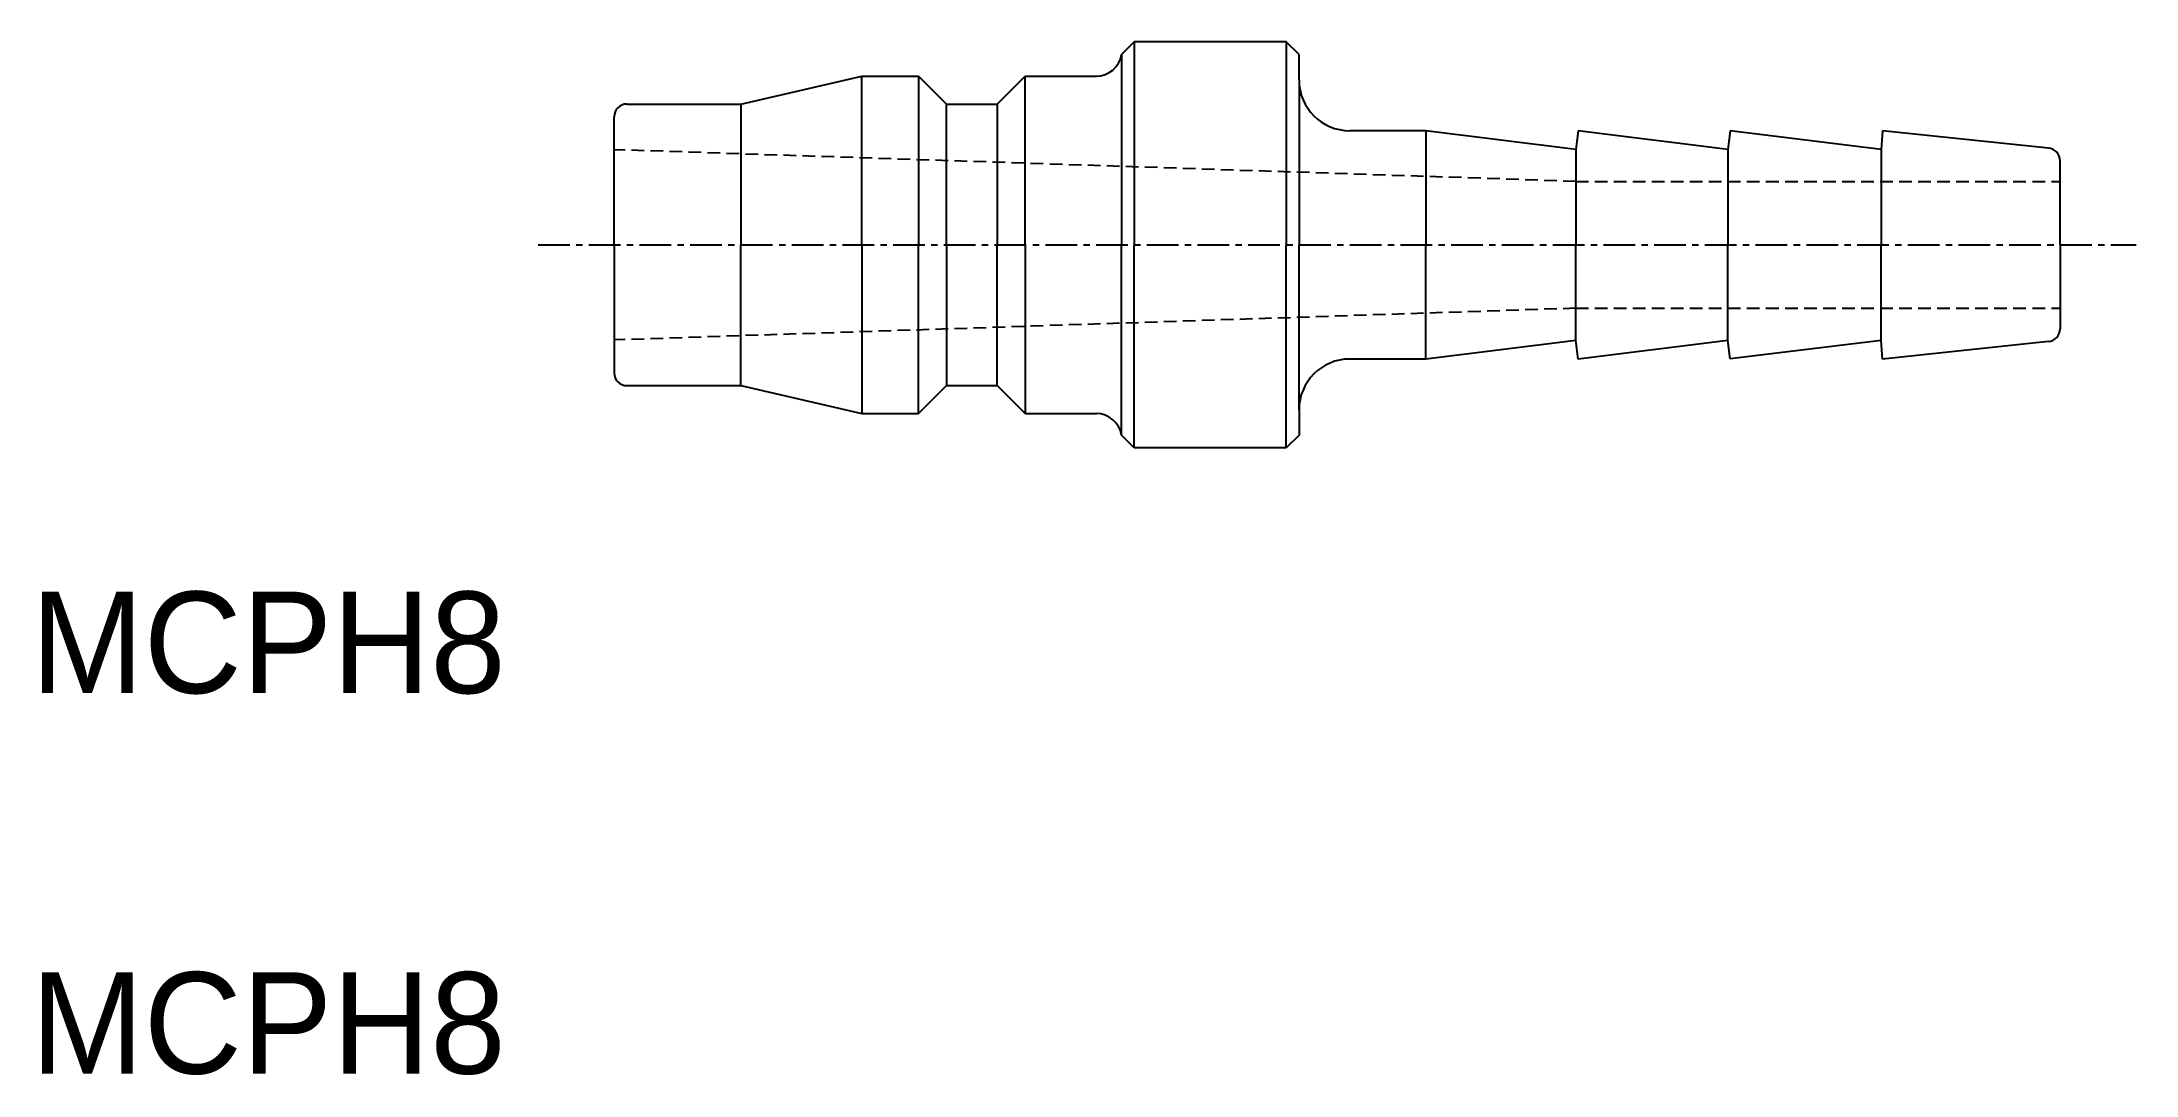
# Model space of a CAD drawing. Extents: x 98.3 to 180.9, y 110.6 to 151.3.
import ezdxf

# ---------------------------------------------------------------- set-up
doc = ezdxf.new("R2010")
doc.units = 0
doc.linetypes.add('CENTER', pattern=[2, 1.25, -0.25, 0.25, -0.25])
doc.linetypes.add('DASHED', pattern=[0.75, 0.5, -0.25])
doc.layers.get('0').update_dxf_attribs({"linetype": 'CONTINUOUS'})
doc.layers.add('CENTER', color=1, linetype='CENTER')

msp = doc.modelspace()

# ---------------------------------------------------------------- linework, layer by layer
at = {"color": 7, "linetype": 'CONTINUOUS'}
for p, q in [((141.386, 151.278), (140.886, 150.778)), ((141.386, 151.278), (141.386, 143.278)), ((147.386, 151.278), (141.386, 151.278)), ((147.386, 151.278), (147.386, 143.278)), ((147.886, 150.778), (147.386, 151.278)), ((140.886, 150.778), (140.886, 143.278)), ((140.886, 150.778), (140.886, 150.778)), ((147.886, 149.778), (147.886, 150.778)), ((125.886, 148.828), (130.651, 149.928)), ((130.651, 143.278), (130.651, 149.928)), ((130.651, 149.928), (132.886, 149.928)), ((132.886, 149.928), (132.886, 143.278)), ((132.886, 149.928), (133.986, 148.828)), ((135.986, 148.828), (137.086, 149.928)), ((137.086, 143.278), (137.086, 149.928)), ((137.086, 149.928), (139.897, 149.928)), ((147.886, 149.778), (147.886, 143.278)), ((121.386, 148.828), (125.886, 148.828)), ((125.886, 148.828), (125.886, 143.278)), ((133.986, 143.278), (133.986, 148.828)), ((133.986, 148.828), (135.986, 148.828)), ((135.986, 148.828), (135.986, 143.278)), ((120.886, 143.278), (120.886, 148.328)), ((152.886, 147.778), (149.886, 147.778)), ((152.886, 147.778), (152.886, 143.278)), ((158.795, 147.042), (152.886, 147.778)), ((158.886, 147.778), (158.795, 147.042)), ((158.795, 147.042), (158.795, 143.278)), ((164.796, 147.042), (158.886, 147.778)), ((164.886, 147.773), (164.796, 147.042)), ((164.796, 147.042), (164.796, 143.278)), ((170.837, 147.042), (164.886, 147.773)), ((170.886, 147.778), (170.837, 147.042)), ((170.837, 147.042), (170.837, 143.278)), ((177.438, 147.09), (170.886, 147.778)), ((177.886, 143.278), (177.886, 146.592)), ((120.886, 143.278), (120.886, 138.228)), ((125.886, 137.728), (125.886, 143.278)), ((130.651, 143.278), (130.651, 136.628)), ((132.886, 136.628), (132.886, 143.278)), ((133.986, 143.278), (133.986, 137.728)), ((135.986, 137.728), (135.986, 143.278)), ((137.086, 143.278), (137.086, 136.628)), ((140.886, 135.778), (140.886, 143.278)), ((141.386, 135.278), (141.386, 143.278)), ((147.386, 135.278), (147.386, 143.278)), ((147.886, 136.778), (147.886, 143.278)), ((152.886, 138.778), (152.886, 143.278)), ((158.795, 139.514), (158.795, 143.278)), ((164.796, 139.514), (164.796, 143.278)), ((170.837, 139.514), (170.837, 143.278)), ((177.886, 143.278), (177.886, 139.964)), ((152.886, 138.778), (149.886, 138.778)), ((158.795, 139.514), (152.886, 138.778)), ((158.886, 138.778), (158.795, 139.514)), ((164.796, 139.514), (158.886, 138.778)), ((164.886, 138.783), (164.796, 139.514)), ((170.837, 139.514), (164.886, 138.783)), ((170.886, 138.778), (170.837, 139.514)), ((177.438, 139.467), (170.886, 138.778)), ((121.386, 137.728), (125.886, 137.728)), ((125.886, 137.728), (130.651, 136.628)), ((132.886, 136.628), (133.986, 137.728)), ((133.986, 137.728), (135.986, 137.728)), ((135.986, 137.728), (137.086, 136.628)), ((130.651, 136.628), (132.886, 136.628)), ((137.086, 136.628), (139.897, 136.628)), ((147.886, 136.778), (147.886, 135.778)), ((141.386, 135.278), (140.886, 135.778)), ((140.886, 135.778), (140.886, 135.778)), ((147.886, 135.778), (147.386, 135.278)), ((147.386, 135.278), (141.386, 135.278))]:
    msp.add_line(p, q, dxfattribs=at)
at = {"color": 3, "linetype": 'DASHED'}
for p, q in [((158.795, 145.778), (120.886, 147.028)), ((158.795, 145.778), (177.886, 145.778)), ((158.795, 140.778), (120.886, 139.528)), ((158.795, 140.778), (177.886, 140.778))]:
    msp.add_line(p, q, dxfattribs=at)
at = {"color": 7, "linetype": 'CONTINUOUS'}
for centre, radius, start, end in [((139.897, 150.928), 1, 270, 351.37437), ((149.886, 149.778), 2, 180, 270), ((121.386, 148.328), 0.5, 90, 180), ((177.386, 146.592), 0.5, 0, 84), ((177.386, 139.964), 0.5, 276, 0), ((149.886, 136.778), 2, 90, 180), ((121.386, 138.228), 0.5, 180, 270), ((139.897, 135.628), 1, 8.62563, 90)]:
    msp.add_arc(centre, radius, start, end, dxfattribs=at)
at = {"layer": 'CENTER', "color": 1, "linetype": 'CENTER'}
msp.add_line((117.886, 143.278), (180.886, 143.278), dxfattribs=at)

# ---------------------------------------------------------------- texts
at = {"color": 7, "linetype": 'CONTINUOUS'}
for p in [(97.889, 125.608), (97.889, 110.608)]:
    msp.add_text('MCPH8', height=4, dxfattribs=at).set_placement(p)

doc.saveas('drawing.dxf')
